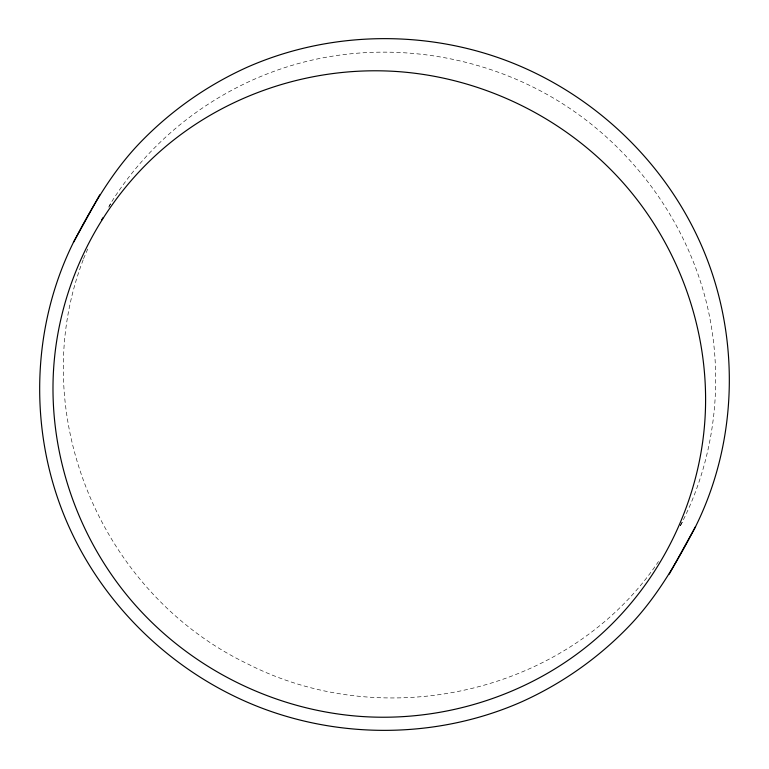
<?xml version="1.0" encoding="UTF-8"?>
<svg xmlns="http://www.w3.org/2000/svg" width="769" height="769" viewBox="0 0 769 769"><rect width="100%" height="100%" fill="white"/><g stroke="black" fill="none" stroke-linecap="round" stroke-linejoin="round"><path stroke-width="0.58" stroke-dasharray="3.85 2.88" d="M83.177 259.845C24.493 412.674 100.701 593.476 247.282 663.705C386.221 734.943 570.713 692.254 658.495 561.495M83.533 258.73L87.714 249.06M680.363 525.688C715.603 458.286 724.523 378.233 706.894 304.38C686.717 221.164 632.733 147.34 560.101 102.133C487.325 56.954 397.15 41.209 313.454 59.79C230.767 78.207 156.367 130.23 111.438 202.151L109.16 206.236M108.698 207.159L111.438 202.151M680.373 525.573L683.218 520.469"/><path stroke-width="1.15" d="M73.42 242.418C29.193 331.631 28.645 440.137 70.585 530.283C108.179 611.393 178.206 676.249 261.691 708.057C344.945 739.663 440.156 737.759 521.728 701.789C561.918 683.67 598.484 657.956 629.052 626.168C657.005 597.119 676.98 562.033 695.58 526.582C739.807 437.369 740.355 328.863 698.415 238.717C660.821 157.607 590.794 92.751 507.309 60.943C424.055 29.337 328.844 31.241 247.272 67.201C207.082 85.33 170.516 111.044 139.948 142.832C111.995 171.881 92.02 206.967 73.42 242.418L99.73 194.865M101.719 219.905L102.863 217.81M669.27 574.135L695.58 526.582M53.522 370.264C48.505 455.402 78.899 541.357 135.354 605.126C192.317 669.347 274.437 710.047 360.046 716.381C444.886 722.591 531.542 694.561 595.975 638.866C659.937 583.517 700.05 502.186 705.058 417.75C710.085 332.621 679.69 246.666 623.226 182.887C566.272 118.676 484.153 77.977 398.534 71.632C313.704 65.432 227.047 93.453 162.615 149.157C98.643 204.506 58.54 285.837 53.522 370.264"/></g></svg>
